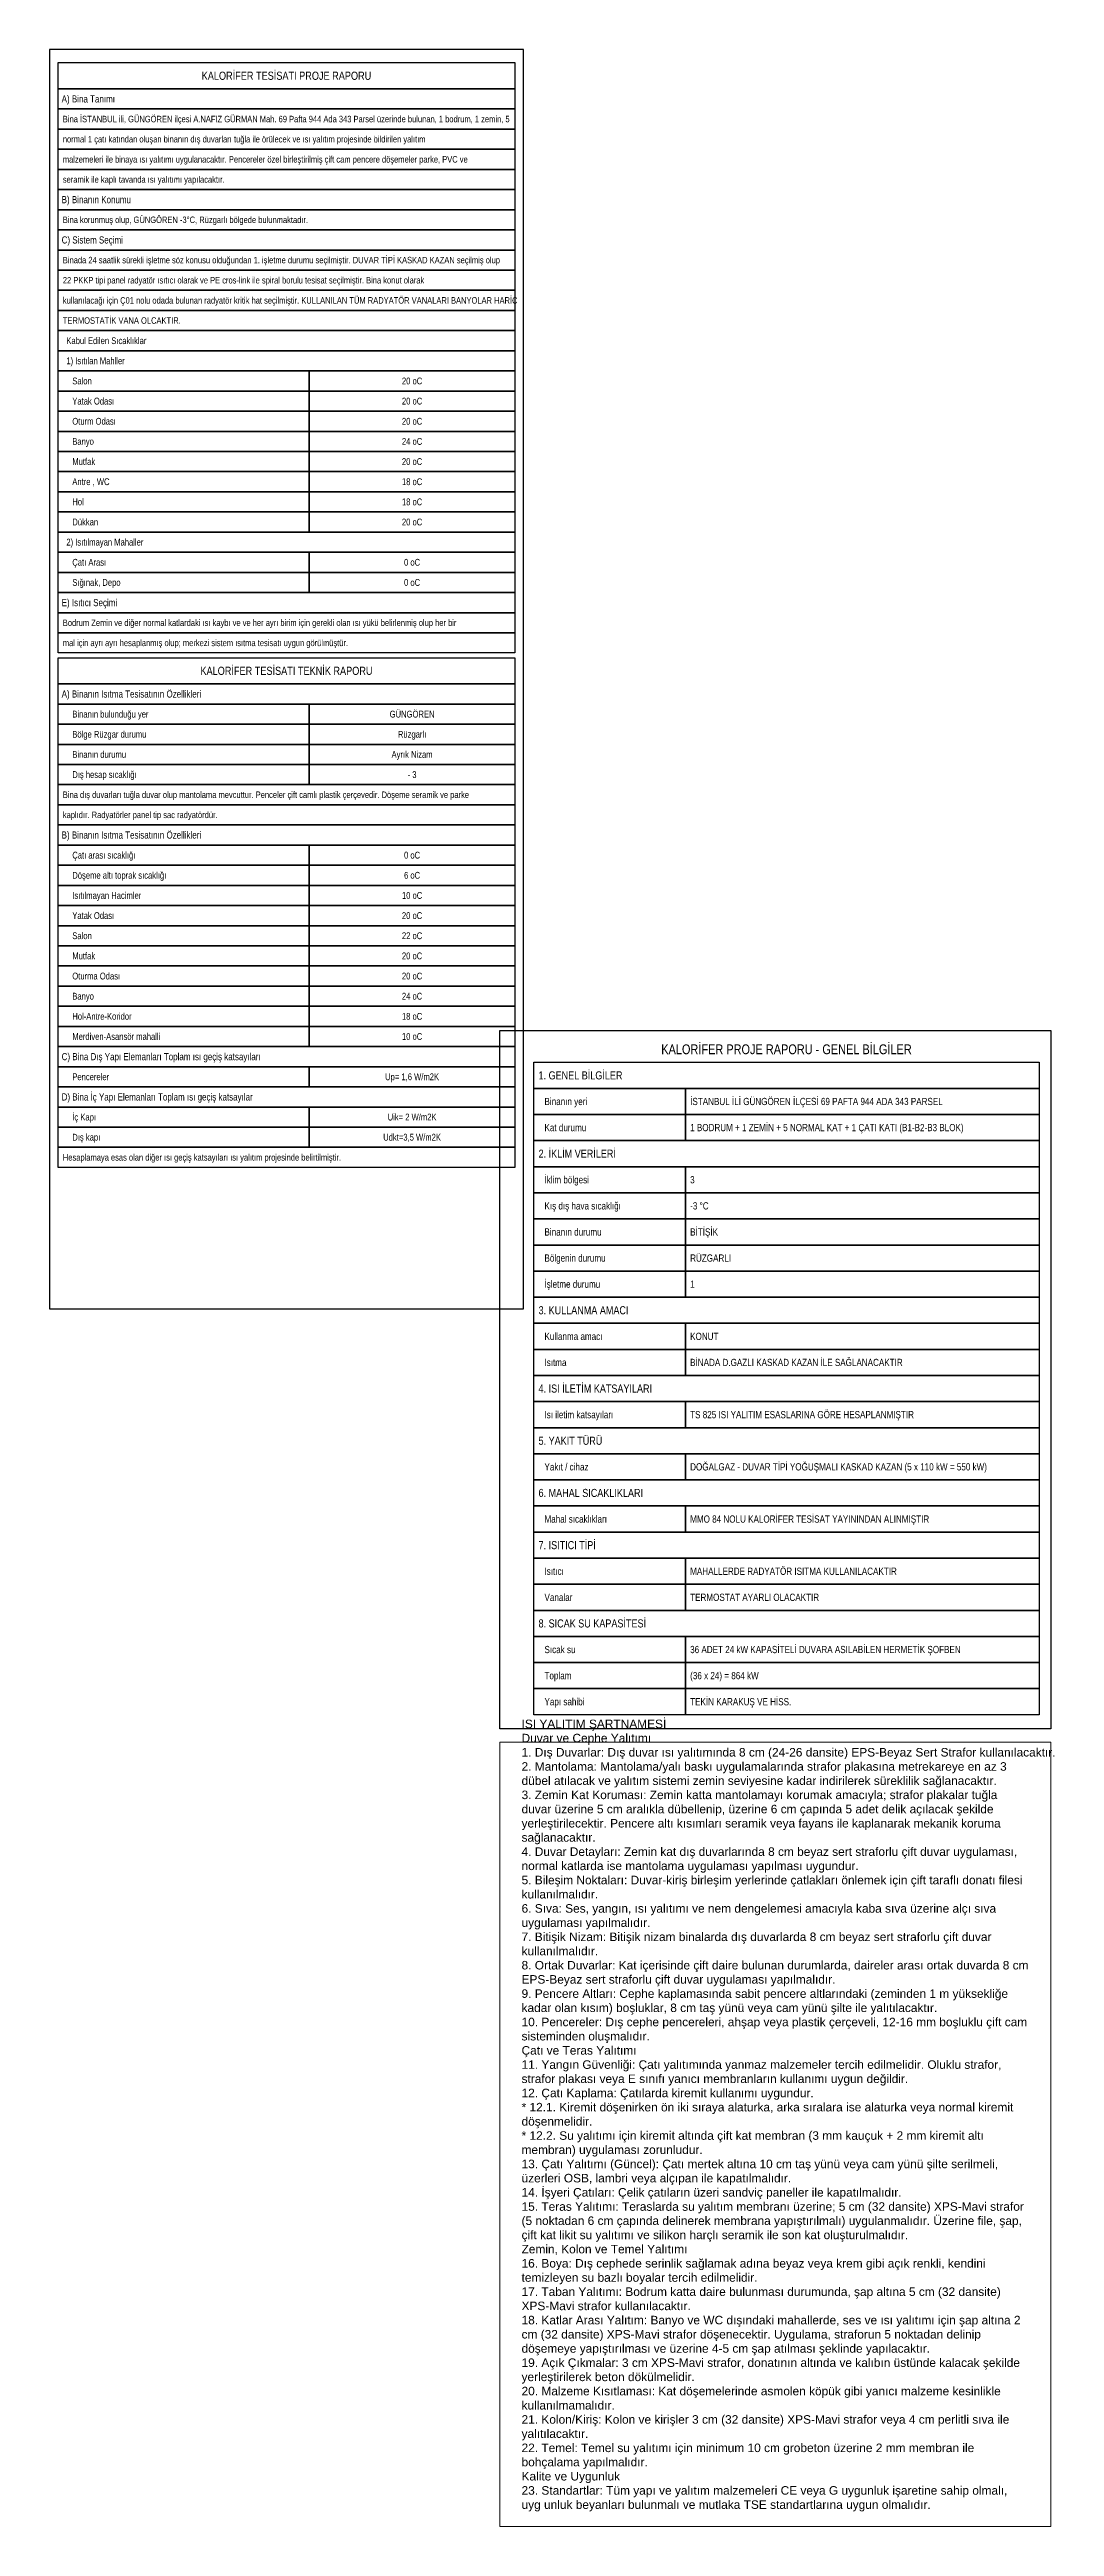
# Model space of a CAD drawing. Header units: centimetres. Extents: x 344223 to 349586, y -495227 to -491047.
# Drawn here: x 344223 to 345919, y -495227 to -491047 of the extents above; entities that cross this region are included whole.
import ezdxf
from ezdxf.enums import TextEntityAlignment as Align

# ---------------------------------------------------------------- set-up
doc = ezdxf.new("R2010")
doc.units = ezdxf.units.CM
doc.header["$MEASUREMENT"] = 0
doc.layers.get('0').update_dxf_attribs({"linetype": 'CONTINUOUS'})
doc.layers.add('20', color=7, linetype='CONTINUOUS', lineweight=0)
doc.layers.add('AAA', color=7, linetype='CONTINUOUS')
doc.layers.add('MTY-HESAP', color=1, linetype='Continuous')
doc.styles.add('ARİAL', font='arial.ttf', dxfattribs={"height": 20})

msp = doc.modelspace()

# ---------------------------------------------------------------- linework, layer by layer
msp.add_lwpolyline([(344222.542, -493171.713), (345022.38, -493171.713), (345022.38, -491046.898), (344222.542, -491046.898)], close=True)
at = {"layer": '20'}
msp.add_lwpolyline([(344982.491, -493903.529), (345912.588, -493903.529), (345912.588, -495226.767), (344982.491, -495226.767)], close=True, dxfattribs=at)
at = {"layer": 'AAA', "color": 9, "linetype": 'Continuous'}
msp.add_lwpolyline([(344982.491, -492702.014), (345912.588, -492702.014), (345912.588, -493880.84), (344982.491, -493880.84)], close=True, dxfattribs=at)
at = {"layer": 'MTY-HESAP'}
for points in [[(344237, -491069), (345008, -491069), (345008, -491113.2), (344237, -491113.2)], [(344237, -491113.2), (345008, -491113.2), (345008, -491147.2), (344237, -491147.2)], [(344237, -491147.2), (345008, -491147.2), (345008, -491181.2), (344237, -491181.2)], [(344237, -491181.2), (345008, -491181.2), (345008, -491215.2), (344237, -491215.2)], [(344237, -491215.2), (345008, -491215.2), (345008, -491249.2), (344237, -491249.2)], [(344237, -491249.2), (345008, -491249.2), (345008, -491283.2), (344237, -491283.2)], [(344237, -491283.2), (345008, -491283.2), (345008, -491317.2), (344237, -491317.2)], [(344237, -491317.2), (345008, -491317.2), (345008, -491351.2), (344237, -491351.2)], [(344237, -491351.2), (345008, -491351.2), (345008, -491385.2), (344237, -491385.2)], [(344237, -491385.2), (345008, -491385.2), (345008, -491419.2), (344237, -491419.2)], [(344237, -491419.2), (345008, -491419.2), (345008, -491453.2), (344237, -491453.2)], [(344237, -491453.2), (345008, -491453.2), (345008, -491487.2), (344237, -491487.2)], [(344237, -491487.2), (345008, -491487.2), (345008, -491521.2), (344237, -491521.2)], [(344237, -491521.2), (345008, -491521.2), (345008, -491555.2), (344237, -491555.2)], [(344237, -491555.2), (345008, -491555.2), (345008, -491589.2), (344237, -491589.2)], [(344237, -491589.2), (344661.05, -491589.2), (344661.05, -491623.2), (344237, -491623.2)], [(344661.05, -491589.2), (345008, -491589.2), (345008, -491623.2), (344661.05, -491623.2)], [(344237, -491623.2), (344661.05, -491623.2), (344661.05, -491657.2), (344237, -491657.2)], [(344661.05, -491623.2), (345008, -491623.2), (345008, -491657.2), (344661.05, -491657.2)], [(344237, -491657.2), (344661.05, -491657.2), (344661.05, -491691.2), (344237, -491691.2)], [(344661.05, -491657.2), (345008, -491657.2), (345008, -491691.2), (344661.05, -491691.2)], [(344237, -491691.2), (344661.05, -491691.2), (344661.05, -491725.2), (344237, -491725.2)], [(344661.05, -491691.2), (345008, -491691.2), (345008, -491725.2), (344661.05, -491725.2)], [(344237, -491725.2), (344661.05, -491725.2), (344661.05, -491759.2), (344237, -491759.2)], [(344237, -491759.2), (344661.05, -491759.2), (344661.05, -491793.2), (344237, -491793.2)], [(344661.05, -491725.2), (345008, -491725.2), (345008, -491759.2), (344661.05, -491759.2)], [(344661.05, -491759.2), (345008, -491759.2), (345008, -491793.2), (344661.05, -491793.2)], [(344237, -491793.2), (344661.05, -491793.2), (344661.05, -491827.2), (344237, -491827.2)], [(344661.05, -491793.2), (345008, -491793.2), (345008, -491827.2), (344661.05, -491827.2)], [(344237, -491827.2), (344661.05, -491827.2), (344661.05, -491861.2), (344237, -491861.2)], [(344661.05, -491827.2), (345008, -491827.2), (345008, -491861.2), (344661.05, -491861.2)], [(344237, -491861.2), (345008, -491861.2), (345008, -491895.2), (344237, -491895.2)], [(344237, -491895.2), (344661.05, -491895.2), (344661.05, -491929.2), (344237, -491929.2)], [(344661.05, -491895.2), (345008, -491895.2), (345008, -491929.2), (344661.05, -491929.2)], [(344237, -491929.2), (344661.05, -491929.2), (344661.05, -491963.2), (344237, -491963.2)], [(344237, -491963.2), (345008, -491963.2), (345008, -491997.2), (344237, -491997.2)], [(344661.05, -491929.2), (345008, -491929.2), (345008, -491963.2), (344661.05, -491963.2)], [(344237, -491997.2), (345008, -491997.2), (345008, -492031.2), (344237, -492031.2)], [(344237, -492031.2), (345008, -492031.2), (345008, -492065.2), (344237, -492065.2)], [(344237, -492073.2), (345008, -492073.2), (345008, -492117.4), (344237, -492117.4)], [(344237, -492117.4), (345008, -492117.4), (345008, -492151.4), (344237, -492151.4)], [(344237, -492151.4), (344661.05, -492151.4), (344661.05, -492185.4), (344237, -492185.4)], [(344661.05, -492151.4), (345008, -492151.4), (345008, -492185.4), (344661.05, -492185.4)], [(344237, -492185.4), (344661.05, -492185.4), (344661.05, -492219.4), (344237, -492219.4)], [(344237, -492219.4), (344661.05, -492219.4), (344661.05, -492253.4), (344237, -492253.4)], [(344661.05, -492185.4), (345008, -492185.4), (345008, -492219.4), (344661.05, -492219.4)], [(344661.05, -492219.4), (345008, -492219.4), (345008, -492253.4), (344661.05, -492253.4)], [(344237, -492253.4), (344661.05, -492253.4), (344661.05, -492287.4), (344237, -492287.4)], [(344661.05, -492253.4), (345008, -492253.4), (345008, -492287.4), (344661.05, -492287.4)], [(344237, -492287.4), (345008, -492287.4), (345008, -492321.4), (344237, -492321.4)], [(344237, -492321.4), (345008, -492321.4), (345008, -492355.4), (344237, -492355.4)], [(344237, -492355.4), (345008, -492355.4), (345008, -492389.4), (344237, -492389.4)], [(344237, -492389.4), (344661.05, -492389.4), (344661.05, -492423.4), (344237, -492423.4)], [(344237, -492423.4), (344661.05, -492423.4), (344661.05, -492457.4), (344237, -492457.4)], [(344661.05, -492389.4), (345008, -492389.4), (345008, -492423.4), (344661.05, -492423.4)], [(344661.05, -492423.4), (345008, -492423.4), (345008, -492457.4), (344661.05, -492457.4)], [(344237, -492457.4), (344661.05, -492457.4), (344661.05, -492491.4), (344237, -492491.4)], [(344661.05, -492457.4), (345008, -492457.4), (345008, -492491.4), (344661.05, -492491.4)], [(344237, -492491.4), (344661.05, -492491.4), (344661.05, -492525.4), (344237, -492525.4)], [(344661.05, -492491.4), (345008, -492491.4), (345008, -492525.4), (344661.05, -492525.4)], [(344237, -492525.4), (344661.05, -492525.4), (344661.05, -492559.4), (344237, -492559.4)], [(344661.05, -492525.4), (345008, -492525.4), (345008, -492559.4), (344661.05, -492559.4)], [(344237, -492559.4), (344661.05, -492559.4), (344661.05, -492593.4), (344237, -492593.4)], [(344237, -492593.4), (344661.05, -492593.4), (344661.05, -492627.4), (344237, -492627.4)], [(344661.05, -492559.4), (345008, -492559.4), (345008, -492593.4), (344661.05, -492593.4)], [(344661.05, -492593.4), (345008, -492593.4), (345008, -492627.4), (344661.05, -492627.4)], [(344237, -492627.4), (344661.05, -492627.4), (344661.05, -492661.4), (344237, -492661.4)], [(344661.05, -492627.4), (345008, -492627.4), (345008, -492661.4), (344661.05, -492661.4)], [(344237, -492661.4), (344661.05, -492661.4), (344661.05, -492695.4), (344237, -492695.4)], [(344661.05, -492661.4), (345008, -492661.4), (345008, -492695.4), (344661.05, -492695.4)], [(344237, -492695.4), (344661.05, -492695.4), (344661.05, -492729.4), (344237, -492729.4)], [(344661.05, -492695.4), (345008, -492695.4), (345008, -492729.4), (344661.05, -492729.4)], [(344237, -492729.4), (345008, -492729.4), (345008, -492763.4), (344237, -492763.4)], [(344237, -492763.4), (344661.05, -492763.4), (344661.05, -492797.4), (344237, -492797.4)], [(344661.05, -492763.4), (345008, -492763.4), (345008, -492797.4), (344661.05, -492797.4)], [(345040, -492756), (345893, -492756), (345893, -492800.04), (345040, -492800.04)], [(344237, -492797.4), (345008, -492797.4), (345008, -492831.4), (344237, -492831.4)], [(345040, -492800.04), (345295.9, -492800.04), (345295.9, -492844.08), (345040, -492844.08)], [(345295.9, -492800.04), (345893, -492800.04), (345893, -492844.08), (345295.9, -492844.08)], [(344237, -492831.4), (344661.05, -492831.4), (344661.05, -492865.4), (344237, -492865.4)], [(344661.05, -492831.4), (345008, -492831.4), (345008, -492865.4), (344661.05, -492865.4)], [(345040, -492844.08), (345295.9, -492844.08), (345295.9, -492888.12), (345040, -492888.12)], [(345295.9, -492844.08), (345893, -492844.08), (345893, -492888.12), (345295.9, -492888.12)], [(344237, -492865.4), (344661.05, -492865.4), (344661.05, -492899.4), (344237, -492899.4)], [(344661.05, -492865.4), (345008, -492865.4), (345008, -492899.4), (344661.05, -492899.4)], [(345040, -492888.12), (345893, -492888.12), (345893, -492932.16), (345040, -492932.16)], [(344237, -492899.4), (345008, -492899.4), (345008, -492933.4), (344237, -492933.4)], [(345040, -492932.16), (345295.9, -492932.16), (345295.9, -492976.2), (345040, -492976.2)], [(345295.9, -492932.16), (345893, -492932.16), (345893, -492976.2), (345295.9, -492976.2)], [(345040, -492976.2), (345295.9, -492976.2), (345295.9, -493020.24), (345040, -493020.24)], [(345295.9, -492976.2), (345893, -492976.2), (345893, -493020.24), (345295.9, -493020.24)], [(345040, -493020.24), (345295.9, -493020.24), (345295.9, -493064.28), (345040, -493064.28)], [(345295.9, -493020.24), (345893, -493020.24), (345893, -493064.28), (345295.9, -493064.28)], [(345040, -493064.28), (345295.9, -493064.28), (345295.9, -493108.32), (345040, -493108.32)], [(345295.9, -493064.28), (345893, -493064.28), (345893, -493108.32), (345295.9, -493108.32)], [(345040, -493108.32), (345295.9, -493108.32), (345295.9, -493152.36), (345040, -493152.36)], [(345295.9, -493108.32), (345893, -493108.32), (345893, -493152.36), (345295.9, -493152.36)], [(345040, -493152.36), (345893, -493152.36), (345893, -493196.4), (345040, -493196.4)], [(345040, -493196.4), (345295.9, -493196.4), (345295.9, -493240.44), (345040, -493240.44)], [(345295.9, -493196.4), (345893, -493196.4), (345893, -493240.44), (345295.9, -493240.44)], [(345040, -493240.44), (345295.9, -493240.44), (345295.9, -493284.48), (345040, -493284.48)], [(345295.9, -493240.44), (345893, -493240.44), (345893, -493284.48), (345295.9, -493284.48)], [(345040, -493284.48), (345893, -493284.48), (345893, -493328.52), (345040, -493328.52)], [(345040, -493328.52), (345295.9, -493328.52), (345295.9, -493372.56), (345040, -493372.56)], [(345295.9, -493328.52), (345893, -493328.52), (345893, -493372.56), (345295.9, -493372.56)], [(345040, -493372.56), (345893, -493372.56), (345893, -493416.6), (345040, -493416.6)], [(345040, -493416.6), (345295.9, -493416.6), (345295.9, -493460.64), (345040, -493460.64)], [(345295.9, -493416.6), (345893, -493416.6), (345893, -493460.64), (345295.9, -493460.64)], [(345040, -493460.64), (345893, -493460.64), (345893, -493504.68), (345040, -493504.68)], [(345040, -493504.68), (345295.9, -493504.68), (345295.9, -493548.72), (345040, -493548.72)], [(345295.9, -493504.68), (345893, -493504.68), (345893, -493548.72), (345295.9, -493548.72)], [(345040, -493548.72), (345893, -493548.72), (345893, -493592.76), (345040, -493592.76)], [(345040, -493592.76), (345295.9, -493592.76), (345295.9, -493636.8), (345040, -493636.8)], [(345295.9, -493592.76), (345893, -493592.76), (345893, -493636.8), (345295.9, -493636.8)], [(345040, -493636.8), (345295.9, -493636.8), (345295.9, -493680.84), (345040, -493680.84)], [(345295.9, -493636.8), (345893, -493636.8), (345893, -493680.84), (345295.9, -493680.84)], [(345040, -493680.84), (345893, -493680.84), (345893, -493724.88), (345040, -493724.88)], [(345040, -493724.88), (345295.9, -493724.88), (345295.9, -493768.92), (345040, -493768.92)], [(345295.9, -493724.88), (345893, -493724.88), (345893, -493768.92), (345295.9, -493768.92)], [(345040, -493768.92), (345295.9, -493768.92), (345295.9, -493812.96), (345040, -493812.96)], [(345295.9, -493768.92), (345893, -493768.92), (345893, -493812.96), (345295.9, -493812.96)], [(345040, -493812.96), (345295.9, -493812.96), (345295.9, -493857), (345040, -493857)], [(345295.9, -493812.96), (345893, -493812.96), (345893, -493857), (345295.9, -493857)]]:
    msp.add_lwpolyline(points, close=True, dxfattribs=at)

# ---------------------------------------------------------------- texts
at = {"style": 'ARİAL', "width": 0.8}
for s, height, p in [('KALORİFER TESİSATI PROJE RAPORU', 13.8, (344622.5, -491091.1)), ('20 oC', 11.5, (344834.525, -491606.2)), ('20 oC', 11.5, (344834.525, -491640.2)), ('20 oC', 11.5, (344834.525, -491674.2)), ('24 oC', 11.5, (344834.525, -491708.2)), ('20 oC', 11.5, (344834.525, -491742.2)), ('18 oC', 11.5, (344834.525, -491776.2)), ('20 oC', 11.5, (344834.525, -491844.2)), ('18 oC', 11.5, (344834.525, -491810.2)), ('0 oC', 11.5, (344834.525, -491912.2)), ('0 oC', 11.5, (344834.525, -491946.2)), ('KALORİFER TESİSATI TEKNİK RAPORU', 13.8, (344622.5, -492095.3)), ('GÜNGÖREN', 11.5, (344834.525, -492168.4)), ('Rüzgarlı', 11.5, (344834.525, -492202.4)), ('Ayrık Nizam', 11.5, (344834.525, -492236.4)), ('- 3', 11.5, (344834.525, -492270.4)), ('0 oC', 11.5, (344834.525, -492406.4)), ('10 oC', 11.5, (344834.525, -492474.4)), ('6 oC', 11.5, (344834.525, -492440.4)), ('20 oC', 11.5, (344834.525, -492508.4)), ('22 oC', 11.5, (344834.525, -492542.4)), ('20 oC', 11.5, (344834.525, -492576.4)), ('20 oC', 11.5, (344834.525, -492610.4)), ('24 oC', 11.5, (344834.525, -492644.4)), ('18 oC', 11.5, (344834.525, -492678.4)), ('10 oC', 11.5, (344834.525, -492712.4)), ('KALORİFER PROJE RAPORU - GENEL BİLGİLER', 16.5255, (345466.5, -492734)), ('Up= 1,6 W/m2K', 11.5, (344834.525, -492780.4)), ('Uik= 2 W/m2K', 11.5, (344834.525, -492848.4)), ('Udkt=3,5 W/m2K', 11.5, (344834.525, -492882.4))]:
    msp.add_text(s, height=height, dxfattribs=at).set_placement(p, align=Align.MIDDLE_CENTER)
for s, height, p in [('A) Bina Tanımı', 12.075, (344243, -491130.2)), ('Bina İSTANBUL ili, GÜNGÖREN ilçesi A.NAFIZ GÜRMAN Mah. 69 Pafta 944 Ada 343 Parsel üzerinde bulunan, 1 bodrum, 1 zemin, 5', 10.925, (344245, -491164.2)), ('normal 1 çatı katından oluşan binanın dış duvarları tuğla ile örülecek ve ısı yalıtım projesinde bildirilen yalıtım', 10.925, (344245, -491198.2)), ('malzemeleri ile binaya ısı yalıtımı uygulanacaktır. Pencereler özel birleştirilmiş çift cam pencere döşemeler parke, PVC ve', 10.925, (344245, -491232.2)), ('B) Binanın Konumu', 12.075, (344243, -491300.2)), ('seramik ile kaplı tavanda ısı yalıtımı yapılacaktır.', 10.925, (344245, -491266.2)), ('Bina korunmuş olup, GÜNGÖREN -3°C, Rüzgarlı bölgede bulunmaktadır.', 10.925, (344245, -491334.2)), ('C) Sistem Seçimi', 12.075, (344243, -491368.2)), ('Binada 24 saatlik sürekli işletme söz konusu olduğundan 1. işletme durumu seçilmiştir. DUVAR TİPİ KASKAD KAZAN seçilmiş olup', 10.925, (344245, -491402.2)), ('22 PKKP tipi panel radyatör ısıtıcı olarak ve PE cros-link ile spiral borulu tesisat seçilmiştir. Bina konut olarak', 10.925, (344245, -491436.2)), ('kullanılacağı için Ç01 nolu odada bulunan radyatör kritik hat seçilmiştir. KULLANILAN TÜM RADYATÖR VANALARI BANYOLAR HARİÇ', 10.925, (344245, -491470.2)), ('TERMOSTATİK VANA OLCAKTIR.', 10.925, (344245, -491504.2)), ('Kabul Edilen Sıcaklıklar', 11.5, (344251, -491538.2)), ('1) Isıtılan Mahller', 11.5, (344251, -491572.2)), ('Yatak Odası', 11.5, (344261, -491640.2)), ('Salon', 11.5, (344261, -491606.2)), ('Oturm Odası', 11.5, (344261, -491674.2)), ('Banyo', 11.5, (344261, -491708.2)), ('Mutfak', 11.5, (344261, -491742.2)), ('Antre , WC', 11.5, (344261, -491776.2)), ('Hol', 11.5, (344261, -491810.2)), ('Dükkan', 11.5, (344261, -491844.2)), ('2) Isıtılmayan Mahaller', 11.5, (344251, -491878.2)), ('Çatı Arası', 11.5, (344261, -491912.2)), ('Sığınak, Depo', 11.5, (344261, -491946.2)), ('E) Isıtıcı Seçimi', 12.075, (344243, -491980.2)), ('Bodrum Zemin ve diğer normal katlardaki ısı kaybı ve ve her ayrı birim için gerekli olan ısı yükü belirlenmiş olup her bir', 10.925, (344245, -492014.2)), ('mal için ayrı ayrı hesaplanmış olup; merkezi sistem ısıtma tesisatı uygun görülmüştür.', 10.925, (344245, -492048.2)), ('A) Binanın Isıtma Tesisatının Özellikleri', 12.075, (344243, -492134.4)), ('Binanın bulunduğu yer', 11.5, (344261, -492168.4)), ('Bölge Rüzgar durumu', 11.5, (344261, -492202.4)), ('Binanın durumu', 11.5, (344261, -492236.4)), ('Bina dış duvarları tuğla duvar olup mantolama mevcuttur. Penceler çift camlı plastik çerçevedir. Döşeme seramik ve parke', 10.925, (344245, -492304.4)), ('Dış hesap sıcaklığı', 11.5, (344261, -492270.4)), ('kaplıdır. Radyatörler panel tip sac radyatördür.', 10.925, (344245, -492338.4)), ('B) Binanın Isıtma Tesisatının Özellikleri', 12.075, (344243, -492372.4)), ('Çatı arası sıcaklığı', 11.5, (344261, -492406.4)), ('Döşeme altı toprak sıcaklığı', 11.5, (344261, -492440.4)), ('Isıtılmayan Hacimler', 11.5, (344261, -492474.4)), ('Yatak Odası', 11.5, (344261, -492508.4)), ('Salon', 11.5, (344261, -492542.4)), ('Mutfak', 11.5, (344261, -492576.4)), ('Oturma Odası', 11.5, (344261, -492610.4)), ('Banyo', 11.5, (344261, -492644.4)), ('Hol-Antre-Koridor', 11.5, (344261, -492678.4)), ('Merdiven-Asansör mahalli', 11.5, (344261, -492712.4)), ('C) Bina Dış Yapı Elemanları Toplam ısı geçiş katsayıları', 12.075, (344243, -492746.4)), ('D) Bina İç Yapı Elemanları Toplam ısı geçiş katsayılar', 12.075, (344243, -492814.4)), ('Pencereler', 11.5, (344261, -492780.4)), ('1. GENEL BİLGİLER', 13.6515, (345048, -492778.02)), ('İç Kapı', 11.5, (344261, -492848.4)), ('Binanın yeri', 12.2145, (345058, -492822.06)), ('İSTANBUL İLİ GÜNGÖREN İLÇESİ 69 PAFTA 944 ADA 343 PARSEL', 12.2145, (345303.9, -492822.06)), ('Dış kapı', 11.5, (344261, -492882.4)), ('Kat durumu', 12.2145, (345058, -492866.1)), ('1 BODRUM + 1 ZEMİN + 5 NORMAL KAT + 1 ÇATI KATI (B1-B2-B3 BLOK)', 12.2145, (345303.9, -492866.1)), ('Hesaplamaya esas olan diğer ısı geçiş katsayıları ısı yalıtım projesinde belirtilmiştir.', 10.925, (344245, -492916.4)), ('2. İKLİM VERİLERİ', 13.6515, (345048, -492910.14)), ('İklim bölgesi', 12.2145, (345058, -492954.18)), ('3', 12.214, (345303.9, -492954.18)), ('Kış dış hava sıcaklığı', 12.2145, (345058, -492998.22)), ('-3 °C', 12.2145, (345303.9, -492998.22)), ('Binanın durumu', 12.2145, (345058, -493042.26)), ('BİTİŞİK', 12.2145, (345303.9, -493042.26)), ('Bölgenin durumu', 12.2145, (345058, -493086.3)), ('RÜZGARLI', 12.2145, (345303.9, -493086.3)), ('İşletme durumu', 12.2145, (345058, -493130.34)), ('1', 12.214, (345303.9, -493130.34)), ('3. KULLANMA AMACI', 13.6515, (345048, -493174.38)), ('Kullanma amacı', 12.2145, (345058, -493218.42)), ('KONUT', 12.2145, (345303.9, -493218.42)), ('Isıtma', 12.2145, (345058, -493262.46)), ('BİNADA D.GAZLI KASKAD KAZAN İLE SAĞLANACAKTIR', 12.2145, (345303.9, -493262.46)), ('4. ISI İLETİM KATSAYILARI', 13.6515, (345048, -493306.5)), ('Isı iletim katsayıları', 12.2145, (345058, -493350.54)), ('TS 825 ISI YALITIM ESASLARINA GÖRE HESAPLANMIŞTIR', 12.2145, (345303.9, -493350.54)), ('5. YAKIT TÜRÜ', 13.6515, (345048, -493394.58)), ('Yakıt / cihaz', 12.2145, (345058, -493438.62)), ('DOĞALGAZ - DUVAR TİPİ YOĞUŞMALI KASKAD KAZAN (5 x 110 kW = 550 kW)', 12.2145, (345303.9, -493438.62)), ('6. MAHAL SICAKLIKLARI', 13.6515, (345048, -493482.66)), ('Mahal sıcaklıkları', 12.2145, (345058, -493526.7)), ('MMO 84 NOLU KALORİFER TESİSAT YAYININDAN ALINMIŞTIR', 12.2145, (345303.9, -493526.7)), ('7. ISITICI TİPİ', 13.6515, (345048, -493570.74)), ('Isıtıcı', 12.2145, (345058, -493614.78)), ('MAHALLERDE RADYATÖR ISITMA KULLANILACAKTIR', 12.2145, (345303.9, -493614.78)), ('Vanalar', 12.2145, (345058, -493658.82)), ('TERMOSTAT AYARLI OLACAKTIR', 12.2145, (345303.9, -493658.82)), ('8. SICAK SU KAPASİTESİ', 13.6515, (345048, -493702.86)), ('Sıcak su', 12.2145, (345058, -493746.9)), ('36 ADET 24 kW KAPASİTELİ DUVARA ASILABİLEN HERMETİK ŞOFBEN', 12.2145, (345303.9, -493746.9)), ('Toplam', 12.2145, (345058, -493790.94)), ('(36 x 24) = 864 kW', 12.2145, (345303.9, -493790.94)), ('Yapı sahibi', 12.2145, (345058, -493834.98)), ('TEKİN KARAKUŞ VE HİSS.', 12.2145, (345303.9, -493834.98))]:
    msp.add_text(s, height=height, dxfattribs=at).set_placement(p, align=Align.MIDDLE_LEFT)
at = {"linetype": 'Continuous', "insert": (345019.3, -495201.426), "char_height": 14.37, "width": 854.01075, "attachment_point": 7, "style": 'ARİAL'}
msp.add_mtext('ISI YALITIM ŞARTNAMESİ\\PDuvar ve Cephe Yalıtımı\\P1. Dış Duvarlar: Dış duvar ısı yalıtımında 8 cm (24-26 dansite) EPS-Beyaz Sert Strafor kullanılacaktır.\\P2. Mantolama: Mantolama/yalı baskı uygulamalarında strafor plakasına metrekareye en az 3 dübel atılacak ve yalıtım sistemi zemin seviyesine kadar indirilerek süreklilik sağlanacaktır.\\P3. Zemin Kat Koruması: Zemin katta mantolamayı korumak amacıyla; strafor plakalar tuğla duvar üzerine 5 cm aralıkla dübellenip, üzerine 6 cm çapında 5 adet delik açılacak şekilde yerleştirilecektir. Pencere altı kısımları seramik veya fayans ile kaplanarak mekanik koruma sağlanacaktır.\\P4. Duvar Detayları: Zemin kat dış duvarlarında 8 cm beyaz sert straforlu çift duvar uygulaması, normal katlarda ise mantolama uygulaması yapılması uygundur.\\P5. Bileşim Noktaları: Duvar-kiriş birleşim yerlerinde çatlakları önlemek için çift taraflı donatı filesi kullanılmalıdır.\\P6. Sıva: Ses, yangın, ısı yalıtımı ve nem dengelemesi amacıyla kaba sıva üzerine alçı sıva uygulaması yapılmalıdır.\\P7. Bitişik Nizam: Bitişik nizam binalarda dış duvarlarda 8 cm beyaz sert straforlu çift duvar kullanılmalıdır.\\P8. Ortak Duvarlar: Kat içerisinde çift daire bulunan durumlarda, daireler arası ortak duvarda 8 cm EPS-Beyaz sert straforlu çift duvar uygulaması yapılmalıdır.\\P9. Pencere Altları: Cephe kaplamasında sabit pencere altlarındaki (zeminden 1 m yüksekliğe kadar olan kısım) boşluklar, 8 cm taş yünü veya cam yünü şilte ile yalıtılacaktır.\\P10. Pencereler: Dış cephe pencereleri, ahşap veya plastik çerçeveli, 12-16 mm boşluklu çift cam sisteminden oluşmalıdır.\\PÇatı ve Teras Yalıtımı\\P11. Yangın Güvenliği: Çatı yalıtımında yanmaz malzemeler tercih edilmelidir. Oluklu strafor, strafor plakası veya E sınıfı yanıcı membranların kullanımı uygun değildir.\\P12. Çatı Kaplama: Çatılarda kiremit kullanımı uygundur.\\P* 12.1. Kiremit döşenirken ön iki sıraya alaturka, arka sıralara ise alaturka veya normal kiremit döşenmelidir.\\P* 12.2. Su yalıtımı için kiremit altında çift kat membran (3 mm kauçuk + 2 mm kiremit altı membran) uygulaması zorunludur.\\P13. Çatı Yalıtımı (Güncel): Çatı mertek altına 10 cm taş yünü veya cam yünü şilte serilmeli, üzerleri OSB, lambri veya alçıpan ile kapatılmalıdır.\\P14. İşyeri Çatıları: Çelik çatıların üzeri sandviç paneller ile kapatılmalıdır.\\P15. Teras Yalıtımı: Teraslarda su yalıtım membranı üzerine; 5 cm (32 dansite) XPS-Mavi strafor (5 noktadan 6 cm çapında delinerek membrana yapıştırılmalı) uygulanmalıdır. Üzerine file, şap, çift kat likit su yalıtımı ve silikon harçlı seramik ile son kat oluşturulmalıdır.\\PZemin, Kolon ve Temel Yalıtımı\\P16. Boya: Dış cephede serinlik sağlamak adına beyaz veya krem gibi açık renkli, kendini temizleyen su bazlı boyalar tercih edilmelidir.\\P17. Taban Yalıtımı: Bodrum katta daire bulunması durumunda, şap altına 5 cm (32 dansite) XPS-Mavi strafor kullanılacaktır.\\P18. Katlar Arası Yalıtım: Banyo ve WC dışındaki mahallerde, ses ve ısı yalıtımı için şap altına 2 cm (32 dansite) XPS-Mavi strafor döşenecektir. Uygulama, straforun 5 noktadan delinip döşemeye yapıştırılması ve üzerine 4-5 cm şap atılması şeklinde yapılacaktır.\\P19. Açık Çıkmalar: 3 cm XPS-Mavi strafor, donatının altında ve kalıbın üstünde kalacak şekilde yerleştirilerek beton dökülmelidir.\\P20. Malzeme Kısıtlaması: Kat döşemelerinde asmolen köpük gibi yanıcı malzeme kesinlikle kullanılmamalıdır.\\P21. Kolon/Kiriş: Kolon ve kirişler 3 cm (32 dansite) XPS-Mavi strafor veya 4 cm perlitli sıva ile yalıtılacaktır.\\P22. Temel: Temel su yalıtımı için minimum 10 cm grobeton üzerine 2 mm membran ile bohçalama yapılmalıdır.\\PKalite ve Uygunluk\\P23. Standartlar: Tüm yapı ve yalıtım malzemeleri CE veya G uygunluk işaretine sahip olmalı, uyg unluk beyanları bulunmalı ve mutlaka TSE standartlarına uygun olmalıdır.', dxfattribs=at)

doc.saveas('drawing.dxf')
